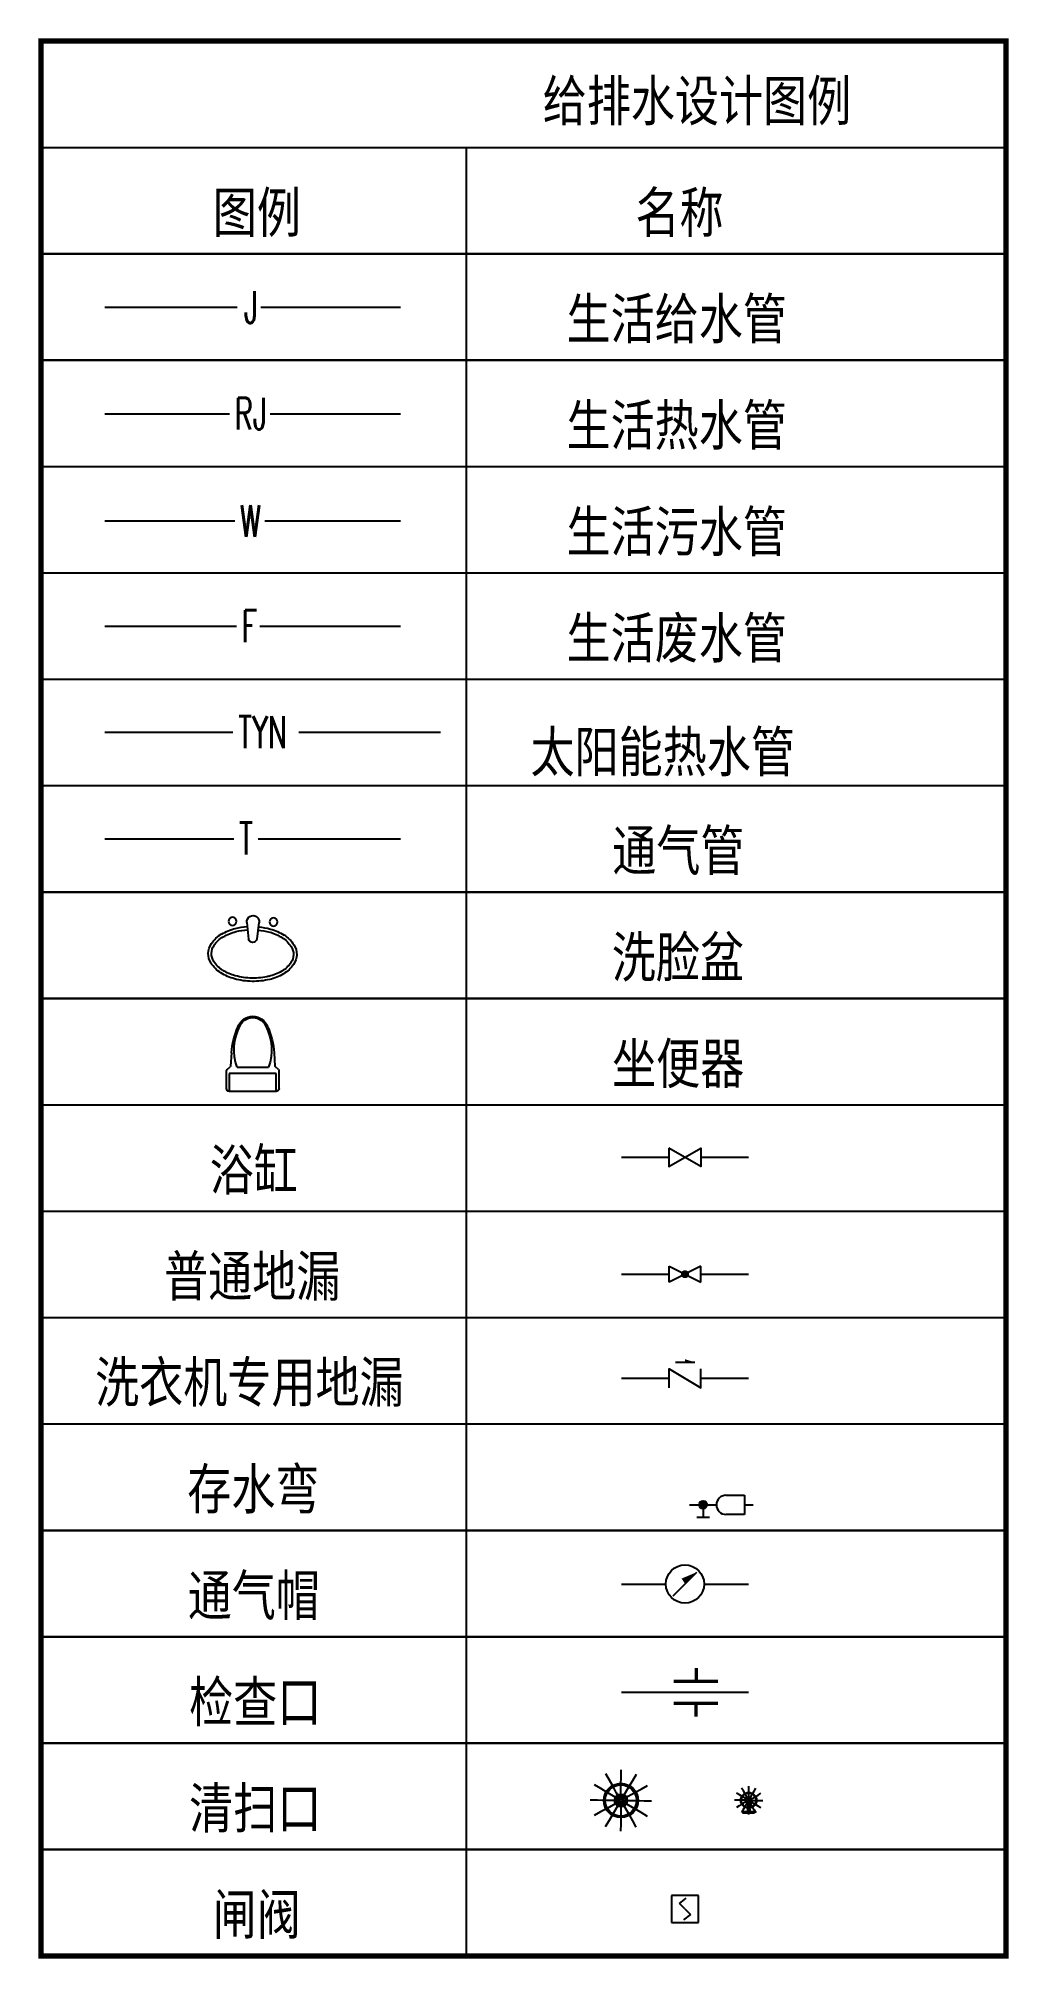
# Model space of a CAD drawing. Header units: millimetres. Extents: x 711 to 773, y 101 to 223.
import ezdxf
from ezdxf.enums import TextEntityAlignment as Align

# ---------------------------------------------------------------- set-up
doc = ezdxf.new("R2010")
doc.units = ezdxf.units.MM
doc.header["$LTSCALE"] = 10
for name, color, linetype in [('0-卫生洁具-1', 7, 'Continuous'), ('PLUMBING', 11, 'Continuous'), ('SIN·布局标注及文字', 3, 'Continuous')]:
    doc.layers.add(name, color=color, linetype=linetype)
doc.styles.add('-宋体', font='SimSun.ttf')
doc.styles.add('_TWT_PIPETEXT', font='SIMPLEX', dxfattribs={"width": 0.8, "height": 3.5, "bigfont": 'HZTXT'})

# ---------------------------------------------------------------- blocks, each defined once
blk = doc.blocks.new('洗手盆04')
at = {"layer": '0-卫生洁具-1'}
for p, q in [((107106, 545052), (107003, 545038)), ((107107, 544977), (107004, 544988))]:
    blk.add_line(p, q, dxfattribs=at)
for centre in [(107110, 545142), (107114, 544888)]:
    blk.add_circle(centre, 25.4, dxfattribs=at)
for centre, radius, start, end in [((107047, 545048), 302, 148.9941, 166.4273), ((106963, 545099), 204, 124.5369, 148.9941), ((106909, 545177), 109, 90.8739, 124.5369), ((106909, 545177), 109, 57.2109, 90.8739), ((106858, 545097), 204, 32.7537, 57.2109), ((106775, 545044), 302, 15.3205, 32.7537), ((107181, 545016), 439, 166.4273, 180.8739), ((106643, 545008), 439, 5.3792, 15.3205), ((107181, 545016), 439, 180.8739, 195.3205), ((107008, 545013), 25.4, 100.0807, 261.6671), ((106643, 545008), 439, 346.4273, 356.3686), ((107112, 545015), 38.1, 261.667, 100.0808), ((107049, 544980), 302, 195.3205, 212.7537), ((106776, 544976), 302, 328.9941, 346.4273), ((106966, 544926), 204, 212.7537, 237.2109), ((106914, 544847), 109, 237.2109, 270.8739), ((106914, 544847), 109, 270.8739, 304.5369), ((106861, 544925), 204, 304.5369, 328.9941)]:
    blk.add_arc(centre, radius, start, end, dxfattribs=at)
at = {"layer": '0-卫生洁具-1', "color": 8}
for centre, radius, start, end in [((106963, 545099), 184, 124.5369, 148.9941), ((106909, 545177), 89.1, 90.8739, 124.5369), ((106909, 545177), 89.1, 57.2109, 90.8739), ((106858, 545097), 184, 32.7537, 57.2109), ((107181, 545016), 419, 166.4273, 180.8739), ((107047, 545048), 282, 148.9941, 166.4273), ((106775, 545044), 282, 15.3205, 32.7537), ((106643, 545008), 419, 5.2623, 15.3205), ((107181, 545016), 419, 180.8739, 195.3205), ((106643, 545008), 419, 346.4273, 356.4855), ((107049, 544980), 282, 195.3205, 212.7537), ((106776, 544976), 282, 328.9941, 346.4273), ((106966, 544926), 184, 212.7537, 237.2109), ((106914, 544847), 89.1, 237.2109, 270.8739), ((106914, 544847), 89.1, 270.8739, 304.5369), ((106861, 544925), 184, 304.5369, 328.9941)]:
    blk.add_arc(centre, radius, start, end, dxfattribs=at)
blk = doc.blocks.new('新块1')
at = {"layer": 'PLUMBING'}
for p, q in [((-10068, 4239), (-10068, 4062)), ((-10043, 4264), (-9579, 4264)), ((-10041, 4090), (-10041, 4264)), ((-9581, 4264), (-9581, 4090)), ((-9554, 4239), (-9554, 4062)), ((-10063, 4052), (-10033, 4026)), ((-9581, 4090), (-10041, 4090)), ((-10019, 3889), (-10028, 4018)), ((-9963, 4029), (-9658, 4029)), ((-9603, 3889), (-9594, 4018)), ((-9558, 4052), (-9589, 4026))]:
    blk.add_line(p, q, dxfattribs=at)
for centre, radius, start, end in [((-10043, 4239), 25.4, 90, 180), ((-9579, 4239), 25.4, 0, 90), ((-10055, 4062), 12.7, 180, 230.1944), ((-10041, 4017), 12.7, 4.1704, 50.1944), ((-9501, 3858), 493, 159.6179, 208.0402), ((-10120, 3858), 493, 331.9598, 20.3821), ((-9581, 4017), 12.7, 129.8056, 175.8296), ((-9566, 4062), 12.7, 309.8056, 0), ((-9279, 3937), 741, 183.6819, 203.8813), ((-10342, 3937), 741, 336.1187, 356.3181), ((-9811, 3684), 153, 197.8712, 270), ((-9813, 3678), 134, 197.6294, 270.8997), ((-9809, 3678), 134, 269.1003, 342.3706), ((-9811, 3684), 153, 270, 342.1288)]:
    blk.add_arc(centre, radius, start, end, dxfattribs=at)
blk = doc.blocks.new('$VALVE$00000669')
for p, q in [((0, 0), (212, 0)), ((108, 0), (108, -100)), ((287, 74), (433, 74)), ((433, 74), (433, -76)), ((433, 0), (500, 0)), ((158, -100), (58, -100)), ((433, -76), (287, -76))]:
    blk.add_line(p, q)
at = {"const_width": 31.2}
blk.add_lwpolyline([(108, 16, 1), (108, -16, 1)], format="xyb", close=True, dxfattribs=at)
blk.add_circle((108, 0), 31.2)
blk.add_arc((287, -1), 75, 90, 270)
blk = doc.blocks.new('$ATTACHMENT$00000359')
at = {"color": 3}
for p, q in [((63.8, 63.8), (-63.8, 63.8)), ((-63.8, 63.8), (-63.8, -63.8)), ((-25.5, 25.5), (6.4, 51.1)), ((0, 0), (-25.5, 25.5)), ((0, 0), (25.5, -25.5)), ((63.8, -63.8), (63.8, 63.8)), ((-63.8, -63.8), (63.8, -63.8)), ((25.5, -25.5), (-6.4, -51.1))]:
    blk.add_line(p, q, dxfattribs=at)
at = {"color": 3, "flags": 1}
blk.add_attdef('A', text='', height=0.00255, dxfattribs=at).set_placement((0, 0), align=Align.MIDDLE_CENTER)
blk = doc.blocks.new('$ATTACHMENT$00000349')
for points in [[(-2.8, 0.1), (-18.8, 0.1), (-34.8, 0.1), (-50.8, 0.1), (-66.8, 0.1)], [(-2.4, 1.4), (-16.2, 9.4), (-30.1, 17.4), (-44, 25.4), (-57.8, 33.4)], [(-1.3, 2.3), (-9.3, 16.2), (-17.3, 30), (-25.3, 43.9), (-33.3, 57.7)], [(-2.8, 0.1), (-5.5, -53.4)], [(0, 2.5), (0, 18.5), (0, 34.5), (0, 50.5), (0, 66.5)], [(1.3, 2.1), (9.3, 15.9), (17.3, 29.8), (25.3, 43.7), (33.3, 57.5)], [(2.2, 1), (16.1, 9), (29.9, 17), (43.8, 25), (57.6, 33)], [(-2.6, -1.2), (-16.5, -9.2), (-30.3, -17.2), (-44.2, -25.2), (-58, -33.2)], [(-1.7, -2.3), (-9.7, -16.2), (-17.7, -30), (-25.7, -43.9), (-33.7, -57.7)], [(-0.4, -2.8), (-0.4, -18.8), (-0.4, -34.8), (-0.4, -50.8), (-0.4, -66.8)], [(1, -2.5), (9, -16.4), (17, -30.2), (25, -44.1), (33, -57.9)], [(2, -1.6), (15.9, -9.6), (29.7, -17.6), (43.6, -25.6), (57.4, -33.6)], [(2.5, -0.1), (5.1, -53.4)], [(2.5, -0.3), (18.5, -0.3), (34.5, -0.3), (50.5, -0.3), (66.5, -0.3)]]:
    blk.add_lwpolyline(points)
blk.add_lwpolyline([(26.5, -58.8), (26.5, -58.8, 0.414214), (21.1, -53.4), (-21.5, -53.4, 0.414214), (-26.9, -58.8), (-26.9, -58.8)], format="xyb", close=True)
at = {"color": 3}
for radius in [37.3, 10.7]:
    blk.add_circle((-0.2, -0.1), radius, dxfattribs=at)
for radius in [34.1, 13.9, 2.67]:
    blk.add_circle((-0.2, -0.1), radius)
blk = doc.blocks.new('$ATTACHMENT$00000348')
at = {"elevation": 0}
for points in [[(-3.2, 4.8), (-20.3, 34.8), (-37.4, 64.8), (-54.5, 94.9), (-71.6, 124.9)], [(-0.4, 5.7), (-0.2, 40.3), (0, 74.9), (0.2, 109.4), (0.5, 144)], [(2.5, 5.2), (20, 35), (37.4, 64.8), (54.9, 94.6), (72.4, 124.5)], [(-5.7, -0.4), (-40.3, -0.2), (-74.9, 0), (-109.4, 0.2), (-144, 0.5)], [(-5.2, 2.5), (-35, 20), (-64.8, 37.4), (-94.6, 54.9), (-124.5, 72.4)], [(4.8, 3.2), (34.8, 20.3), (64.8, 37.4), (94.9, 54.5), (124.9, 71.6)], [(5.7, 0.4), (40.3, 0.2), (74.9, 0), (109.4, -0.2), (144, -0.5)], [(-4.8, -3.2), (-34.8, -20.3), (-64.8, -37.4), (-94.9, -54.5), (-124.9, -71.6)], [(-2.5, -5.2), (-20, -35), (-37.4, -64.8), (-54.9, -94.6), (-72.4, -124.5)], [(0.4, -5.7), (0.2, -40.3), (0, -74.9), (-0.2, -109.4), (-0.5, -144)], [(3.2, -4.8), (20.3, -34.8), (37.4, -64.8), (54.5, -94.9), (71.6, -124.9)], [(5.2, -2.5), (35, -20), (64.8, -37.4), (94.6, -54.9), (124.5, -72.4)]]:
    blk.add_lwpolyline(points, dxfattribs=at)
at = {"color": 3}
for radius in [80.6, 23]:
    blk.add_circle((0, 0, 0), radius, dxfattribs=at)
for radius in [73.7, 30, 5.76]:
    blk.add_circle((0, 0, 0), radius)

msp = doc.modelspace()

# ---------------------------------------------------------------- linework, layer by layer
at = {"layer": 'SIN·布局标注及文字', "color": 8, "ltscale": 500}
for p, q in [((753.21, 144.96), (751.18, 143.94)), ((751.18, 144.96), (753.21, 143.94)), ((751.18, 143.94), (751.18, 144.96)), ((753.21, 143.94), (753.21, 144.96)), ((751.58, 138.83), (752.81, 138.83)), ((751.44, 123.93), (752.95, 125.44))]:
    msp.add_line(p, q, dxfattribs=at)
at = {"layer": 'SIN·布局标注及文字', "color": 8, "ltscale": 500, "const_width": 0.339}
msp.add_lwpolyline([(711.09, 100.95), (772.68, 100.95), (772.68, 223.13), (711.09, 223.13)], close=True, dxfattribs=at)
at = {"layer": 'SIN·布局标注及文字', "color": 8, "ltscale": 500}
for points in [[(711.09, 216.34), (772.68, 216.34)], [(738.24, 100.95), (738.24, 216.34)], [(715.16, 206.16), (723.61, 206.16)], [(725.11, 206.16), (734.04, 206.16)], [(715.16, 199.35), (723.11, 199.35)], [(725.71, 199.35), (734.04, 199.35)], [(715.16, 192.51), (723.45, 192.51)], [(725.37, 192.51), (734.04, 192.51)], [(715.16, 185.79), (723.56, 185.79)], [(725.05, 185.79), (734.04, 185.79)], [(715.16, 179.04), (723.33, 179.04)], [(727.55, 179.04), (736.59, 179.04)], [(715.16, 172.24), (723.39, 172.24)], [(724.94, 172.24), (734.04, 172.24)], [(751.17, 152.5), (751.17, 151.33), (753.21, 152.5), (753.21, 151.33), (751.17, 152.5)], [(748.14, 151.92), (751.17, 151.92)], [(753.21, 151.92), (756.25, 151.92)], [(711.09, 148.47), (772.68, 148.47)], [(748.14, 144.45), (751.18, 144.45)], [(753.21, 144.45), (756.25, 144.45)], [(748.14, 137.81), (751.18, 137.81)], [(751.18, 137.2), (751.18, 138.42), (753.21, 137.2), (753.21, 138.42)], [(753.21, 137.81), (756.25, 137.81)], [(748.14, 124.68), (750.97, 124.68)], [(753.42, 124.68), (756.25, 124.68)], [(748.14, 117.78), (756.25, 117.78)]]:
    msp.add_lwpolyline(points, dxfattribs=at)
at = {"layer": 'SIN·布局标注及文字', "color": 8, "ltscale": 500, "const_width": 0.136}
for points in [[(711.09, 209.56), (772.68, 209.56)], [(711.09, 202.77), (772.68, 202.77)], [(711.09, 195.98), (772.68, 195.98)], [(711.09, 189.19), (772.68, 189.19)], [(711.09, 182.41), (772.68, 182.41)], [(711.09, 175.62), (772.68, 175.62)], [(711.09, 168.83), (772.68, 168.83)], [(711.09, 162.04), (772.68, 162.04)], [(711.09, 155.25), (772.68, 155.25)], [(711.09, 141.68), (772.68, 141.68)], [(711.09, 134.89), (772.68, 134.89)], [(711.09, 128.1), (772.68, 128.1)], [(711.09, 121.31), (772.68, 121.31)], [(711.09, 114.53), (772.68, 114.53)], [(711.09, 107.74), (772.68, 107.74)], [(711.09, 100.95), (772.68, 100.95)]]:
    msp.add_lwpolyline(points, dxfattribs=at)
at = {"layer": 'SIN·布局标注及文字', "color": 8, "ltscale": 500, "const_width": 0.255}
msp.add_lwpolyline([(752.07, 144.45, 1), (752.32, 144.45, 1)], format="xyb", close=True, dxfattribs=at)
at = {"layer": 'SIN·布局标注及文字', "color": 8, "ltscale": 500}
for points in [[(752.95, 125.44, 0, 0.407, 0), (752.09, 124.86, 0.407, 0.407, 0)], [(754.29, 118.48, 0, 0, 0), (754.29, 117.07, 0.212, 0.212, 0), (752.89, 117.07, 0.212, 0.212, 0), (752.89, 116.22, 0.212, 0.212, 0), (752.89, 117.07, 0.212, 0.212, 0), (751.47, 117.07, 0, 0, 0), (751.47, 118.48, 0.212, 0.212, 0), (752.92, 118.48, 0.212, 0.212, 0), (752.92, 119.33, 0.212, 0.212, 0), (752.92, 118.48, 0.212, 0.212, 0), (754.29, 118.48, 0.212, 0.212, 0)]]:
    msp.add_lwpolyline(points, format="xyseb", dxfattribs=at)
msp.add_circle((752.19, 124.68), 1.22, dxfattribs=at)
msp.add_solid([(752.19, 138.83), (752.19, 139.03), (752.81, 138.83)], dxfattribs=at)

# ---------------------------------------------------------------- block references
for name, p, xscale, yscale, zscale, rotation in [('洗手盆04', (-4887.41, -935.99), -0.01029701138990831, 0.01029701138990831, 0.01029701126364366, 270), ('新块1', (788.6, 183.94), -0.006522960020252477, 0.006522960020252477, 0.006522960020160832, 180), ('$ATTACHMENT$00000348', (748.1, 110.87), 0.0135757575719294, 0.0135757575719294, 0.0135757575719294, 359.6268420259718)]:
    msp.add_blockref(name, p, dxfattribs=dict(at, xscale=xscale, yscale=yscale, zscale=zscale, rotation=rotation))
for name, p, xscale, yscale, zscale in [('$VALVE$00000669', (752.47, 129.74), 0.008145454543157633, 0.008145454543157633, 0.008145454543157633), ('$ATTACHMENT$00000349', (756.26, 110.88), 0.01357575757192939, 0.01357575757192939, 0.01357575757192939), ('$ATTACHMENT$00000359', (752.19, 103.95), 0.01357575757192939, 0.01357575757192939, 0.01357575757192939)]:
    msp.add_blockref(name, p, dxfattribs=dict(at, xscale=xscale, yscale=yscale, zscale=zscale))

# ---------------------------------------------------------------- texts
for s, height, style, width, p in [('给排水设计图例', 2.578, '-宋体', 0.8, (743.11, 218.04)), ('图例', 2.578, '-宋体', 0.8, (722.05, 210.91)), ('名称', 2.578, '-宋体', 0.8, (749.03, 210.91)), ('J', 2.04, '_TWT_PIPETEXT', 0.64, (724.05, 205.14)), ('生活给水管', 2.578, '-宋体', 0.8, (744.63, 204.13)), ('RJ', 2.036, '_TWT_PIPETEXT', 0.64, (723.44, 198.34)), ('生活热水管', 2.578, '-宋体', 0.8, (744.63, 197.34)), ('W', 2.04, '_TWT_PIPETEXT', 0.64, (723.79, 191.49)), ('生活污水管', 2.578, '-宋体', 0.8, (744.63, 190.55)), ('F', 2.04, '_TWT_PIPETEXT', 0.64, (723.9, 184.78)), ('生活废水管', 2.578, '-宋体', 0.8, (744.63, 183.76)), ('TYN', 2.036, '_TWT_PIPETEXT', 0.64, (723.67, 178.02)), ('太阳能热水管', 2.578, '-宋体', 0.8, (742.33, 176.5)), ('T', 2.04, '_TWT_PIPETEXT', 0.64, (723.73, 171.23)), ('通气管', 2.578, '-宋体', 0.8, (747.55, 170.2)), ('洗脸盆', 2.578, '-宋体', 0.8, (747.52, 163.4)), ('坐便器', 2.578, '-宋体', 0.8, (747.54, 156.61)), ('浴缸', 2.578, '-宋体', 0.8, (721.85, 149.82)), ('普通地漏', 2.578, '-宋体', 0.8, (718.94, 143.04)), ('洗衣机专用地漏', 2.578, '-宋体', 0.8, (714.54, 136.28)), ('存水弯', 2.578, '-宋体', 0.8, (720.42, 129.46)), ('通气帽', 2.578, '-宋体', 0.8, (720.45, 122.67)), ('检查口', 2.578, '-宋体', 0.8, (720.54, 115.88)), ('清扫口', 2.578, '-宋体', 0.8, (720.54, 109.1)), ('闸阀', 2.578, '-宋体', 0.8, (722.04, 102.31))]:
    msp.add_text(s, height=height, dxfattribs=dict(at, style=style, width=width)).set_placement(p)

doc.saveas('drawing.dxf')
